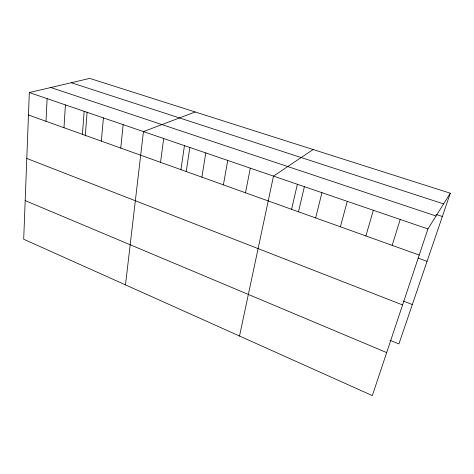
<?xml version="1.0" encoding="UTF-8"?>
<svg xmlns="http://www.w3.org/2000/svg" width="474" height="474" viewBox="0 0 474 474"><rect width="100%" height="100%" fill="white"/><g stroke="black" fill="none" stroke-linecap="round" stroke-linejoin="round"><path stroke-width="0.71" d="M29.323 92.543L23.7 239.228L372.333 395.606L427.927 228.948L450.3 193.208L89.74 78.394L29.323 92.543L427.927 228.948M45.996 121.279L47.139 98.639M63.972 127.725L65.412 104.896M82.417 134.332L84.159 111.307M85.267 135.949L87.121 112.054M101.335 141.116L103.403 117.896M120.752 148.072L123.157 124.656M125.48 284.88L143.45 131.6L195.187 111.971M160.544 162.339L163.684 138.527M180.938 169.651L184.457 145.631M186.217 171.547L189.884 147.201M201.877 177.152L205.805 152.936M223.39 184.866L227.745 160.443M245.496 192.788L250.302 168.163M239.524 336.03L273.498 176.103L313.154 149.535M291.599 209.312L297.37 184.273M298.43 211.931L304.462 186.389M315.648 217.933L321.947 192.681M340.403 226.803L347.258 201.343M365.892 235.939L373.328 210.266M392.152 245.354L400.21 219.468M450.3 193.208L398.895 343.946L390.013 340.279M71.278 82.719L443.605 203.903M436.039 214.39L442.361 216.494M50.795 87.518L436.033 216.002M28.464 114.998L419.217 255.053M418.038 258.075L427.068 261.328M403.386 301.108L412.321 304.575M26.799 158.434L402.58 304.936M25.181 200.603L386.683 352.597"/></g></svg>
